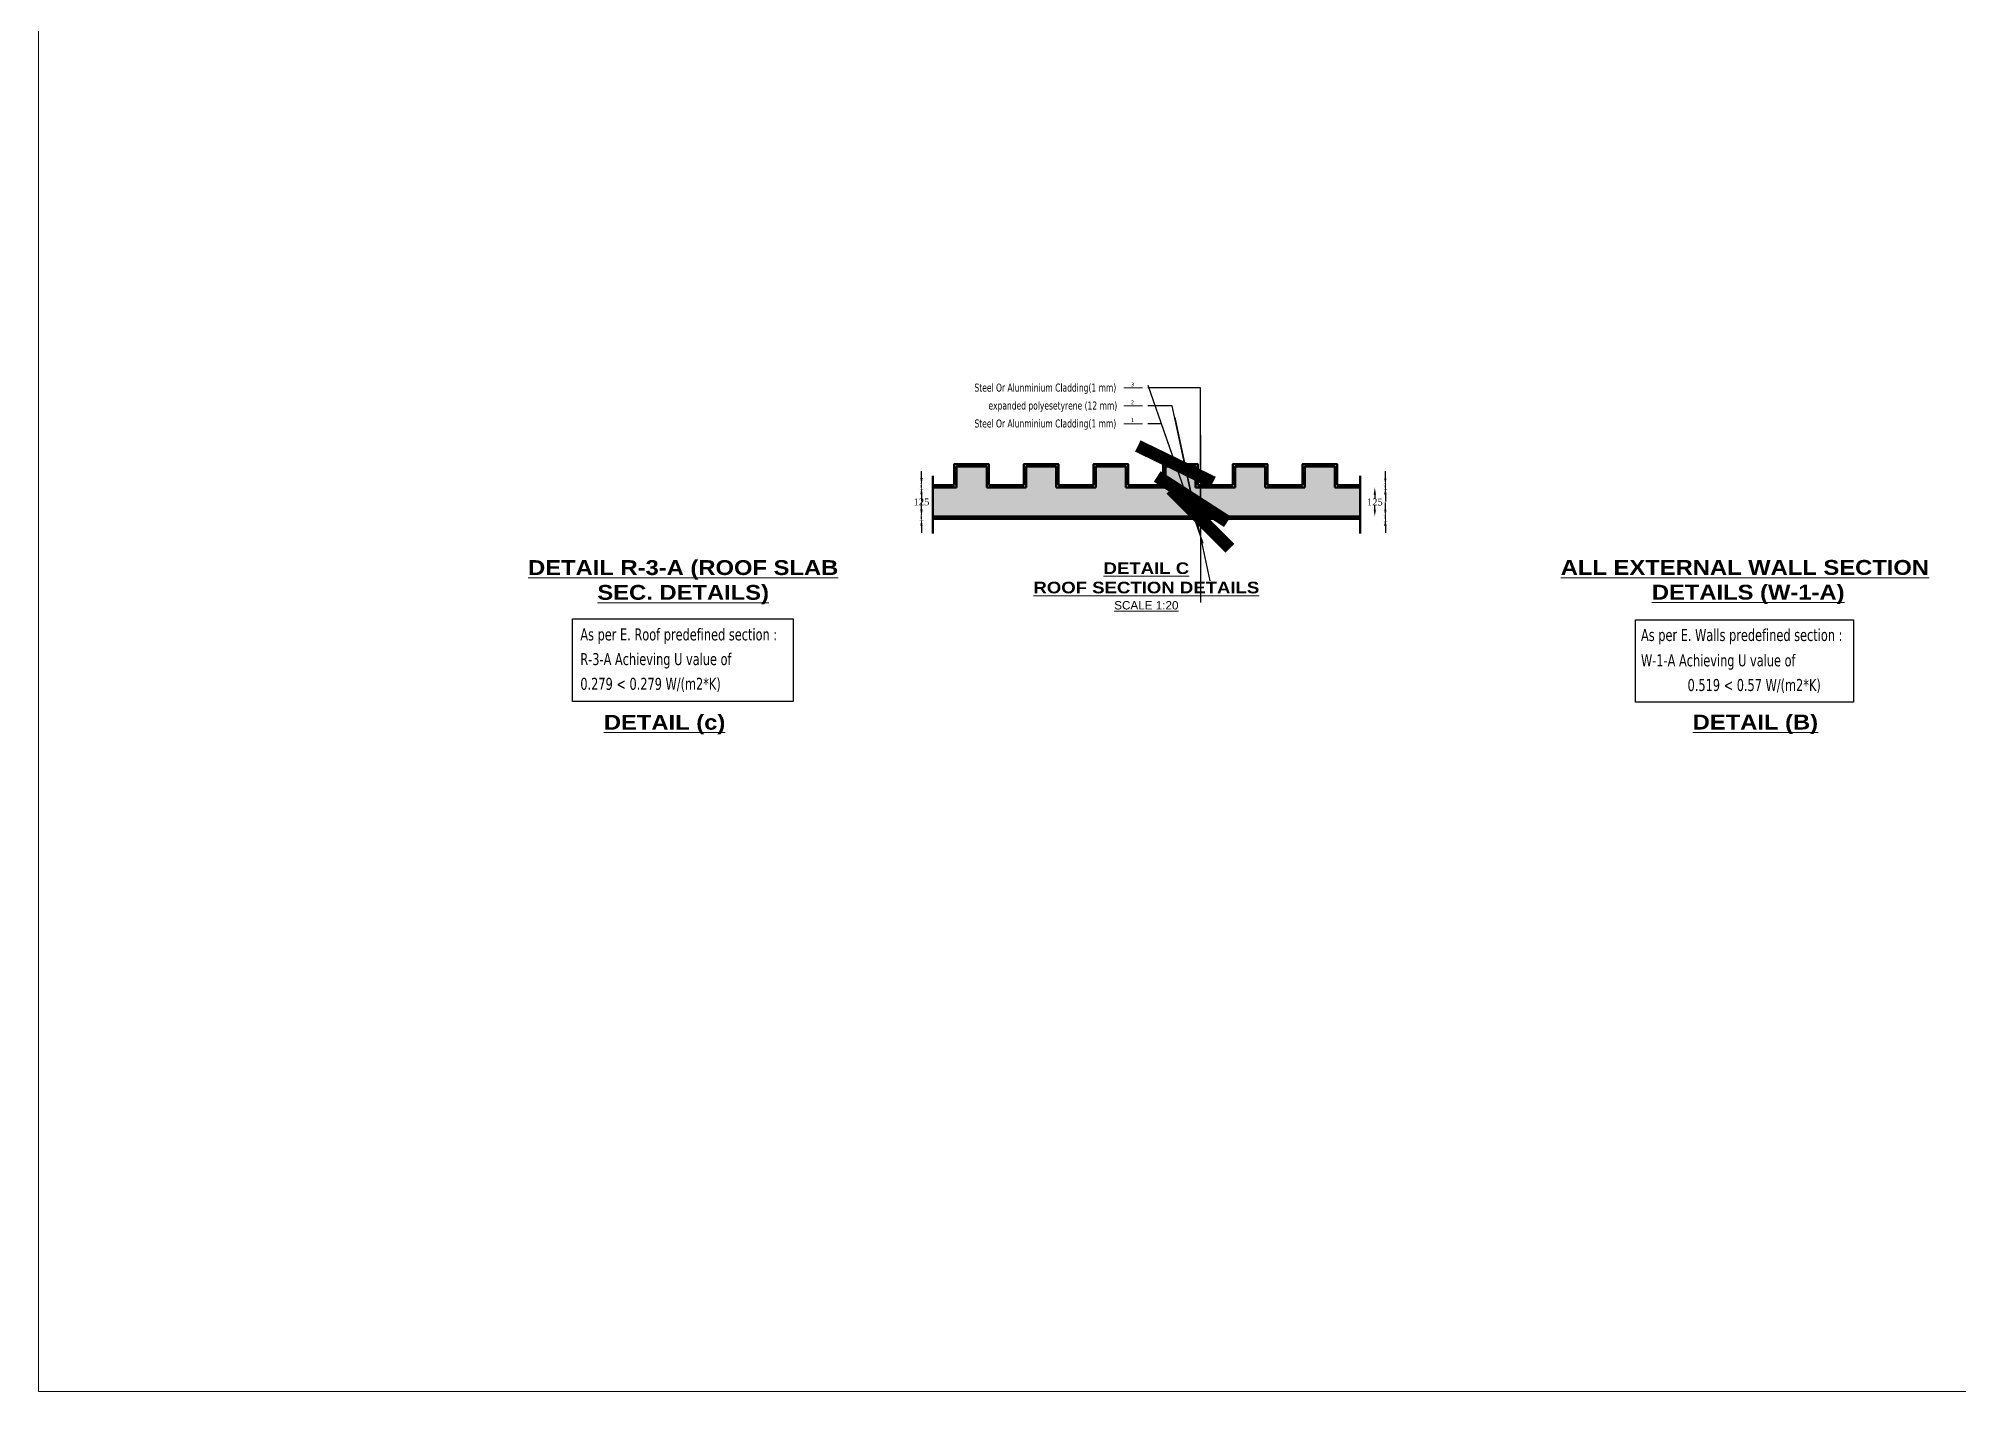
# Model space of a CAD drawing. Header units: millimetres. Extents: x -9083 to 924194, y -232449 to 321637.
# Drawn here: x 60521 to 101869, y -15919 to 13223 of the extents above; entities that cross this region are included whole.
import ezdxf

# ---------------------------------------------------------------- set-up
doc = ezdxf.new("R2010")
doc.units = ezdxf.units.MM
doc.header["$LTSCALE"] = 400
doc.header["$MEASUREMENT"] = 0
doc.header["$PDMODE"] = 3
doc.layers.get('Defpoints').update_dxf_attribs({"color": 8, "lineweight": 5})
doc.layers.add('A-Steel', color=2, linetype='Continuous')
doc.layers.add('ARDIMS', color=9, linetype='Continuous')
for name, color, linetype, lineweight in [('A-TEXT', 7, 'Continuous', 0), ('D--Dim-1', 1, 'Continuous', 13), ('HATCH', 15, 'Continuous', 0), ('ROOMS DIMENSION', 3, 'Continuous', 5), ('T--Text-1', 3, 'Continuous', 20), ('W--Wall-2', 3, 'Continuous', 50), ('WALL', 7, 'Continuous', 30)]:
    doc.layers.add(name, color=color, linetype=linetype, lineweight=lineweight)
doc.styles.add('ROMAN', font='times.ttf')
doc.styles.add('ROMANS', font='ROMANS.shx')
doc.styles.get("Standard").update_dxf_attribs({"font": 'GOTHIC.TTF', "height": 220})
doc.styles.add('TahomaSPH', font='tahoma.ttf')
doc.dimstyles.new('DIM-100-Small', dxfattribs={"dimtxt": 160, "dimasz": 17.5, "dimexe": 90, "dimexo": 90, "dimgap": 70, "dimtad": 1, "dimdec": 0, "dimzin": 0, "dimdsep": 46, "dimtxsty": 'ROMANS', "dimblk": 'TCK', "dimcen": 0.09, "dimdle": 90, "dimclrd": 8, "dimclre": 8, "dimclrt": 2, "dimadec": 4, "dimazin": 0, "dimtfac": 1, "dimtdec": 0, "dimtmove": 2, "dimatfit": 3, "dimldrblk": 'TCK', "dimfxl": 1, "dimtolj": 1, "dimtzin": 0, "dimarcsym": 0})
doc.dimstyles.new('ELEV DIM', dxfattribs={"dimtxt": 150, "dimasz": 150, "dimexe": 0.06, "dimexo": 0.06, "dimgap": 0.03, "dimtad": 1, "dimtih": 1, "dimtoh": 1, "dimdec": 0, "dimlfac": 0.1, "dimzin": 13, "dimdsep": 46, "dimtxsty": 'ROMAN', "dimcen": 0.09, "dimdle": 0.06, "dimse1": 1, "dimse2": 1, "dimclrd": 256, "dimclre": 256, "dimclrt": 3, "dimadec": 0, "dimazin": 0, "dimtfac": 1, "dimtdec": 0, "dimtix": 1, "dimtmove": 2, "dimatfit": 3, "dimfxl": 0.06, "dimtolj": 1, "dimtzin": 0, "dimarcsym": 0})

# ---------------------------------------------------------------- blocks, each defined once
blk = doc.blocks.new('*D553')
at = {"layer": 'Defpoints', "color": 0, "transparency": 16777216}
for p in [(79536, 2928), (79777, 2928), (79777, 2878)]:
    blk.add_point(p, dxfattribs=at)
at = {"layer": 'ROOMS DIMENSION', "lineweight": -2, "transparency": 16777216}
for p, q in [((79536, 3078), (79536, 3228)), ((79536, 2878), (79536, 2928)), ((79536, 2728), (79536, 2578))]:
    blk.add_line(p, q, dxfattribs=at)
at = {"layer": 'ROOMS DIMENSION', "transparency": 16777216}
for points in [[(79511, 3078), (79561, 3078), (79536, 2928)], [(79511, 2728), (79561, 2728), (79536, 2878)]]:
    blk.add_solid(points, dxfattribs=at)
at = {"layer": 'ROOMS DIMENSION', "color": 3, "transparency": 16777216, "insert": (79536, 2903), "char_height": 150, "attachment_point": 5, "style": 'ROMAN'}
blk.add_mtext('\\A1;1', dxfattribs=at)
blk = doc.blocks.new('*D554')
at = {"layer": 'Defpoints', "color": 0, "transparency": 16777216}
for p in [(79536, 3553), (79777, 3553), (79777, 2928)]:
    blk.add_point(p, dxfattribs=at)
at = {"layer": 'ROOMS DIMENSION', "lineweight": -2, "transparency": 16777216}
for p, q in [((79536, 3403), (79536, 3317)), ((79536, 3078), (79536, 3165))]:
    blk.add_line(p, q, dxfattribs=at)
at = {"layer": 'ROOMS DIMENSION', "transparency": 16777216}
for points in [[(79511, 3403), (79561, 3403), (79536, 3553)], [(79511, 3078), (79561, 3078), (79536, 2928)]]:
    blk.add_solid(points, dxfattribs=at)
at = {"layer": 'ROOMS DIMENSION', "color": 3, "transparency": 16777216, "insert": (79536, 3241), "char_height": 150, "attachment_point": 5, "style": 'ROMAN'}
blk.add_mtext('\\A1;125', dxfattribs=at)
blk = doc.blocks.new('*D555')
at = {"layer": 'Defpoints', "color": 0, "transparency": 16777216}
for p in [(79536, 3603), (79777, 3603), (79777, 3553)]:
    blk.add_point(p, dxfattribs=at)
at = {"layer": 'ROOMS DIMENSION', "lineweight": -2, "transparency": 16777216}
for p, q in [((79536, 3753), (79536, 3903)), ((79536, 3553), (79536, 3603)), ((79536, 3403), (79536, 3253))]:
    blk.add_line(p, q, dxfattribs=at)
at = {"layer": 'ROOMS DIMENSION', "transparency": 16777216}
for points in [[(79511, 3753), (79561, 3753), (79536, 3603)], [(79511, 3403), (79561, 3403), (79536, 3553)]]:
    blk.add_solid(points, dxfattribs=at)
at = {"layer": 'ROOMS DIMENSION', "color": 3, "transparency": 16777216, "insert": (79536, 3578), "char_height": 150, "attachment_point": 5, "style": 'ROMAN'}
blk.add_mtext('\\A1;1', dxfattribs=at)
blk = doc.blocks.new('*D556')
at = {"layer": 'Defpoints', "color": 0, "transparency": 16777216}
for p in [(88980, 2926), (89525, 2925), (88980, 2876)]:
    blk.add_point(p, dxfattribs=at)
at = {"layer": 'ROOMS DIMENSION', "lineweight": -2, "transparency": 16777216}
for p, q in [((89525, 3075), (89525, 3225)), ((89525, 2875), (89525, 2925)), ((89525, 2725), (89525, 2575))]:
    blk.add_line(p, q, dxfattribs=at)
at = {"layer": 'ROOMS DIMENSION', "transparency": 16777216}
for points in [[(89500, 3075), (89550, 3075), (89525, 2925)], [(89500, 2725), (89550, 2725), (89525, 2875)]]:
    blk.add_solid(points, dxfattribs=at)
at = {"layer": 'ROOMS DIMENSION', "color": 3, "transparency": 16777216, "insert": (89525, 2900), "char_height": 150, "attachment_point": 5, "style": 'ROMAN'}
blk.add_mtext('\\A1;1', dxfattribs=at)
blk = doc.blocks.new('*D557')
at = {"layer": 'Defpoints', "color": 0, "transparency": 16777216}
for p in [(88981, 3551), (89298, 3550), (88980, 2926)]:
    blk.add_point(p, dxfattribs=at)
at = {"layer": 'ROOMS DIMENSION', "lineweight": -2, "transparency": 16777216}
for p, q in [((89298, 3400), (89298, 3314)), ((89298, 3075), (89298, 3162))]:
    blk.add_line(p, q, dxfattribs=at)
at = {"layer": 'ROOMS DIMENSION', "transparency": 16777216}
for points in [[(89273, 3400), (89323, 3400), (89298, 3550)], [(89273, 3075), (89323, 3075), (89298, 2925)]]:
    blk.add_solid(points, dxfattribs=at)
at = {"layer": 'ROOMS DIMENSION', "color": 3, "transparency": 16777216, "insert": (89298, 3238), "char_height": 150, "attachment_point": 5, "style": 'ROMAN'}
blk.add_mtext('\\A1;125', dxfattribs=at)
blk = doc.blocks.new('*D558')
at = {"layer": 'Defpoints', "color": 0, "transparency": 16777216}
for p in [(88981, 3601), (88981, 3551), (89525, 3600)]:
    blk.add_point(p, dxfattribs=at)
at = {"layer": 'ROOMS DIMENSION', "lineweight": -2, "transparency": 16777216}
for p, q in [((89525, 3750), (89525, 3900)), ((89525, 3550), (89525, 3600)), ((89525, 3400), (89525, 3250))]:
    blk.add_line(p, q, dxfattribs=at)
at = {"layer": 'ROOMS DIMENSION', "transparency": 16777216}
for points in [[(89500, 3750), (89550, 3750), (89525, 3600)], [(89500, 3400), (89550, 3400), (89525, 3550)]]:
    blk.add_solid(points, dxfattribs=at)
at = {"layer": 'ROOMS DIMENSION', "color": 3, "transparency": 16777216, "insert": (89525, 3575), "char_height": 150, "attachment_point": 5, "style": 'ROMAN'}
blk.add_mtext('\\A1;1', dxfattribs=at)
blk = doc.blocks.new('TCK')
at = {"layer": 'ARDIMS', "color": 8}
blk.add_line((-9, 0), (9, 0), dxfattribs=at)
at = {"layer": 'ARDIMS', "color": 2, "const_width": 1.35}
blk.add_lwpolyline([(-3.18, -3.18), (3.18, 3.18)], dxfattribs=at)

msp = doc.modelspace()

# ---------------------------------------------------------------- hatches: boundary and pattern name
at = {"layer": 'HATCH'}
h = msp.add_hatch(dxfattribs=at)
h.set_pattern_fill('BOX', color=256, scale=100, style=0)
h.set_pattern_definition([(90, (-538457.44, 141931.85), (-100, 6e-15), []), (90, (-538432.44, 141931.85), (-100, 6e-15), []), (0, (-538457.44, 141931.85), (0, 100), [-25, 25]), (0, (-538457.44, 141956.85), (0, 100), [-25, 25]), (0, (-538457.44, 141981.85), (0, 100), [25, -25]), (0, (-538457.44, 142006.85), (0, 100), [25, -25]), (90, (-538407.44, 141931.85), (-100, 6e-15), [25, -25]), (90, (-538382.44, 141931.85), (-100, 6e-15), [25, -25])])
h.paths.add_polyline_path([(88980.27353, 3553.36249), (88440.0382, 3553.36249), (88440.0382, 4003.36249), (87790.0382, 4003.36249), (87790.0382, 3803.36249), (87790.0382, 3553.36249), (86940.0382, 3553.36249), (86940.0382, 4003.36249), (86290.0382, 4003.36249), (86290.0382, 3803.36249), (86290.0382, 3553.36249), (85440.0382, 3553.36249), (85440.0382, 4003.36249), (84790.0382, 4003.36249), (84790.0382, 3803.36249), (84790.0382, 3553.36249), (83940.0382, 3553.36249), (83940.0382, 4003.36249), (83290.0382, 4003.36249), (83290.0382, 3803.36249), (83290.0382, 3553.36249), (82440.0382, 3553.36249), (82440.0382, 4003.36249), (81790.0382, 4003.36249), (81790.0382, 3803.36249), (81790.0382, 3553.36249), (80940.0382, 3553.36249), (80940.0382, 4003.36249), (80290.0382, 4003.36249), (80290.0382, 3803.36249), (80290.0382, 3553.36249), (79777.28006, 3553.36249), (79777.28006, 2928.36249), (88980.27353, 2928.36249)])

# ---------------------------------------------------------------- linework, layer by layer
at = {"layer": 'A-Steel', "color": 252, "lineweight": 5, "ltscale": 20}
for p, q in [((83891.47166, 5696.0562), (84296.59141, 5696.0562)), ((83891.47166, 5309.81831), (84296.59141, 5309.81831)), ((83891.47166, 4923.58042), (84296.59141, 4923.58042))]:
    msp.add_line(p, q, dxfattribs=at)
at = {"layer": 'Defpoints'}
msp.add_lwpolyline([(60521.11388, 42366.04501), (124217.92167, 42366.04501), (124217.92167, -15919.30099), (60521.11388, -15919.30099)], close=True, dxfattribs=at)
at = {"layer": 'W--Wall-2', "color": 2, "ltscale": 0.2}
for p, q in [((79777.28006, 3803.36249), (79777.28006, 2562.33201)), ((88980.27353, 3803.36249), (88980.27353, 2562.33201))]:
    msp.add_line(p, q, dxfattribs=at)
for points in [[(79777.28006, 3603.36249), (80240.0382, 3603.36249), (80240.0382, 3803.36249), (80240.0382, 4053.36249), (80990.0382, 4053.36249), (80990.0382, 3603.36249), (81740.0382, 3603.36249), (81740.0382, 3803.36249), (81740.0382, 4053.36249), (82490.0382, 4053.36249), (82490.0382, 3603.36249), (83240.0382, 3603.36249), (83240.0382, 3803.36249), (83240.0382, 4053.36249), (83990.0382, 4053.36249), (83990.0382, 3603.36249), (84740.0382, 3603.36249), (84740.0382, 3803.36249), (84740.0382, 4053.36249), (85490.0382, 4053.36249), (85490.0382, 3603.36249), (86240.0382, 3603.36249), (86240.0382, 3803.36249), (86240.0382, 4053.36249), (86990.0382, 4053.36249), (86990.0382, 3603.36249), (87740.0382, 3603.36249), (87740.0382, 3803.36249), (87740.0382, 4053.36249), (88490.0382, 4053.36249), (88490.0382, 3603.36249), (88980.27353, 3603.36249)], [(80290.0382, 3553.36249), (80290.0382, 3803.36249), (80290.0382, 4003.36249), (80940.0382, 4003.36249), (80940.0382, 3553.36249)], [(81790.0382, 3553.36249), (81790.0382, 3803.36249), (81790.0382, 4003.36249), (82440.0382, 4003.36249), (82440.0382, 3553.36249)], [(83290.0382, 3553.36249), (83290.0382, 3803.36249), (83290.0382, 4003.36249), (83940.0382, 4003.36249), (83940.0382, 3553.36249)], [(84790.0382, 3553.36249), (84790.0382, 3803.36249), (84790.0382, 4003.36249), (85440.0382, 4003.36249), (85440.0382, 3553.36249)], [(86290.0382, 3553.36249), (86290.0382, 3803.36249), (86290.0382, 4003.36249), (86940.0382, 4003.36249), (86940.0382, 3553.36249)], [(87790.0382, 3553.36249), (87790.0382, 3803.36249), (87790.0382, 4003.36249), (88440.0382, 4003.36249), (88440.0382, 3553.36249)], [(79777.28006, 3553.36249), (80290.0382, 3553.36249)], [(80940.0382, 3553.36249), (81790.0382, 3553.36249)], [(82440.0382, 3553.36249), (83290.0382, 3553.36249)], [(83940.0382, 3553.36249), (84790.0382, 3553.36249)], [(85440.0382, 3553.36249), (86290.0382, 3553.36249)], [(86940.0382, 3553.36249), (87790.0382, 3553.36249)], [(88440.0382, 3553.36249), (88980.27353, 3553.36249)], [(79777.28006, 2928.36249), (88980.27353, 2928.36249)], [(79777.28006, 2878.36249), (88980.27353, 2878.36249)]]:
    msp.add_lwpolyline(points, dxfattribs=at)
at = {"layer": 'WALL', "ltscale": 0.2}
for points in [[(72024.82534, 720.20857), (76772.49615, 720.20857), (76772.49615, -1059.60037), (72024.82534, -1059.60037)], [(94909.22362, 699.78848), (99606.48343, 699.78848), (99606.48343, -1069.09939), (94909.22362, -1069.09939)]]:
    msp.add_lwpolyline(points, close=True, dxfattribs=at)

# ---------------------------------------------------------------- texts
at = {"layer": 'A-TEXT', "style": 'TahomaSPH', "width": 0.8}
for s, height, p in [('Steel Or Alunminium Cladding(1 mm)', 172.2832031, (80677.36111, 5616.7685)), ('expanded polyesetyrene (12 mm)', 172.2832031, (80978.15083, 5230.53061)), ('Steel Or Alunminium Cladding(1 mm)', 172.2832031, (80677.36111, 4844.29273)), ('As per E. Roof predefined section :', 258.660864, (72190.54782, 258.34769)), ('As per E. Walls predefined section :', 258.660864, (95030.28859, 245.62128)), ('R-3-A Achieving U value of', 258.660864, (72190.54782, -273.7296)), ('W-1-A Achieving U value of', 258.660864, (95030.28859, -300.26844)), ('0.279 < 0.279 W/(m2*K)', 258.660864, (72190.54782, -805.80688)), ('0.519 < 0.57 W/(m2*K)', 258.660864, (96032.74863, -830.88222))]:
    msp.add_text(s, height=height, dxfattribs=at).set_placement(p)
at = {"layer": 'A-TEXT', "color": 1, "char_height": 80.56641, "attachment_point": 4, "style": 'TahomaSPH'}
for s, insert in [('3', (84049.98097, 5770.13222)), ('2', (84049.98097, 5383.89434)), ('1', (84049.98097, 5000.06223))]:
    msp.add_mtext(s, dxfattribs=dict(at, insert=insert))
at = {"layer": 'T--Text-1', "ltscale": 10, "attachment_point": 5}
for s, insert, char_height, width in [('\\pt1600,11200;{\\fArial Black|b1|i0|c0|p34;\\LDETAIL R-3-A (ROOF SLAB \\PSEC. DETAILS)}', (74405.03551, 1511.65773), 320, 11032.2251969), ('\\pt1250,8750;{\\fArial Black|b1|i0|c0|p34;\\LDETAIL C \\PROOF SECTION DETAILS\\P\\fArial|b0|i0|c0|p34;\\H0.72x;SCALE 1:20}', (84378.33997, 1430.64191), 250, 7032.5501819), ('\\pt1600,11200;{\\fArial Black|b1|i0|c0|p34;\\LALL EXTERNAL WALL SECTION\\P DETAILS (W-1-A)}', (97266.61558, 1515.5049), 320, 11990.2818334), ('\\pt1600,11200;{\\fArial Black|b1|i0|c0|p34;\\LDETAIL (c)}', (74004.87047, -1552.63736), 320, 11990.2818334), ('\\pt1600,11200;{\\fArial Black|b1|i0|c0|p34;\\LDETAIL (B)}', (97492.33401, -1548.87927), 320, 11990.2818334)]:
    msp.add_mtext(s, dxfattribs=dict(at, insert=insert, char_height=char_height, width=width))

# ---------------------------------------------------------------- dimensions: what is measured, and where the dimension line sits
at = {"layer": 'ROOMS DIMENSION'}
for base, p1, p2, angle, text, picture, middle in [((79536.39018, 3603.36249), (79777.28006, 3553.36249), (79777.28006, 3603.36249), 90, '1', '*D555', (79536.39018, 3578.36249)), ((79536.39018, 3553.36249), (79777.28006, 2928.36249), (79777.28006, 3553.36249), 90, '125', '*D554', (79536.39018, 3240.86249)), ((89298.22009, 3550.39387), (88980.30287, 2925.58561), (88980.68004, 3550.58549), 89.965423579, '125', '*D557', (89298.0315, 3237.89392)), ((79536.39018, 2928.36249), (79777.28006, 2878.36249), (79777.28006, 2928.36249), 90, '1', '*D553', (79536.39018, 2903.36249))]:
    dim = msp.add_linear_dim(base=base, p1=p1, p2=p2, angle=angle, text=text, dimstyle='ELEV DIM', dxfattribs=at)
    dim.commit()
    dim.dimension.update_dxf_attribs({"geometry": picture, "text_midpoint": middle})
for base, p1, p2, picture, middle in [((89525.14112, 3600.25694), (88980.68004, 3550.58549), (88980.71021, 3600.58548), '*D558', (89525.12604, 3575.25694)), ((89524.73378, 2925.25706), (88980.2727, 2875.58562), (88980.30287, 2925.58561), '*D556', (89524.71869, 2900.25706))]:
    dim = msp.add_linear_dim(base=base, p1=p1, p2=p2, angle=89.965423579, text='1', dimstyle='ELEV DIM', dxfattribs=at)
    dim.commit()
    dim.dimension.update_dxf_attribs({"geometry": picture, "text_midpoint": middle, "dimtype": 128})

# ---------------------------------------------------------------- leaders
at = {"layer": 'D--Dim-1'}
for points, override in [([(85541.28535, 2878.36249), (85541.28535, 5696.0562), (84411.31435, 5696.0562)], {"dimasz": 200, "dimtad": 0, "dimfxl": 45}), ([(85368.24298, 3301.44736), (84934.55892, 5309.81831), (84411.31435, 5309.81831)], {"dimasz": 200, "dimtad": 0, "dimfxl": 45}), ([(85004.02021, 4053.36249), (84701.80856, 4923.58042), (84411.31435, 4923.58042)], {"dimasz": 200, "dimgap": 70, "dimtad": 0, "dimfxl": 45})]:
    msp.add_leader(points, dimstyle='DIM-100-Small', override=override, dxfattribs=at)

doc.saveas('drawing.dxf')
